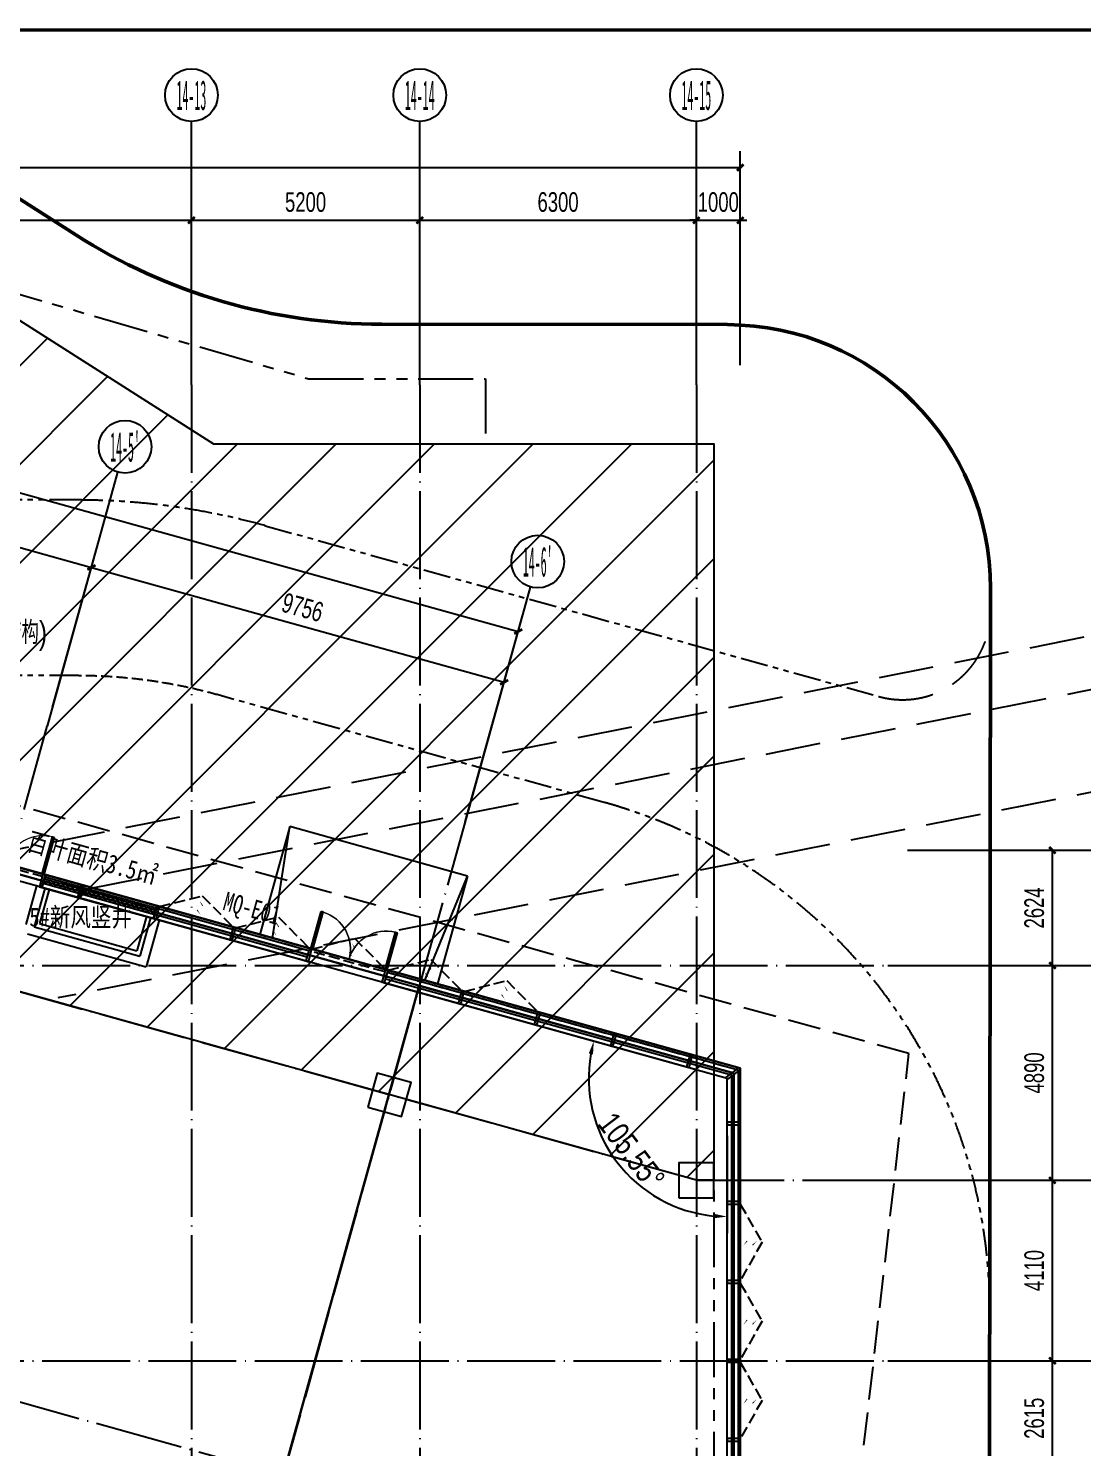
# Model space of a CAD drawing. Extents: x -233336 to 840473, y -28113 to 330904.
# Drawn here: x 790670 to 814681, y 27215 to 59529 of the extents above; entities that cross this region are included whole.
import ezdxf
from ezdxf.enums import TextEntityAlignment as Align
from ezdxf.xclip import XClip

# ---------------------------------------------------------------- set-up
doc = ezdxf.new("R2010")
doc.units = 0
doc.header["$LTSCALE"] = 1000
doc.header["$XCLIPFRAME"] = 2
for name, pattern in [('104-14# 核心筒$0$DOTE', [2.42, 2, -0.2, 0.02, -0.2]), ('14#楼幕墙$0$DASH', [0.35, 0.25, -0.1]), ('X-104 14#平面$0$$0$DASH', [0.35, 0.25, -0.1]), ('X-104 14#平面$0$109 3#平面$0$DASH', [0.35, 0.25, -0.1]), ('X-104 14#平面$0$DASH', [0.35, 0.25, -0.1]), ('X-104 14#平面$0$PHANTOM2', [1.25, 0.625, -0.125, 0.125, -0.125, 0.125, -0.125])]:
    doc.linetypes.add(name, pattern=pattern)
doc.layers.get('0').update_dxf_attribs({"linetype": 'CONTINUOUS'})
doc.layers.get('Defpoints').update_dxf_attribs({"linetype": 'CONTINUOUS'})
for name, color, linetype in [('104-14# 核心筒$0$01-标注_轴线坐标', 8, 'CONTINUOUS'), ('104-14# 核心筒$0$A_AXIS-轴线', 8, '104-14# 核心筒$0$DOTE'), ('104-14# 核心筒$0$A_STR-砼柱', 8, 'CONTINUOUS'), ('104-14# 核心筒$0$AXIS_TEXT', 7, 'CONTINUOUS'), ('14#楼幕墙$0$A-C_玻璃幕墙', 8, 'CONTINUOUS'), ('14#楼幕墙$0$A-C_窗', 8, 'CONTINUOUS'), ('14#楼幕墙$0$A-C_门', 8, 'CONTINUOUS'), ('AXIS_TEXT', 7, 'CONTINUOUS'), ('X-104 14#平面$0$01-标注_尺寸', 8, 'CONTINUOUS'), ('X-104 14#平面$0$01-标注_标高', 8, 'CONTINUOUS'), ('X-104 14#平面$0$02-TEXT_标注', 9, 'CONTINUOUS'), ('X-104 14#平面$0$02-TEXT_门窗', 9, 'CONTINUOUS'), ('X-104 14#平面$0$A-C_玻璃幕墙', 8, 'CONTINUOUS'), ('X-104 14#平面$0$A-C_窗', 8, 'CONTINUOUS'), ('X-104 14#平面$0$A-C_门', 8, 'CONTINUOUS'), ('X-104 14#平面$0$A-E_楼梯', 8, 'CONTINUOUS'), ('X-104 14#平面$0$A-O_屋面', 8, 'CONTINUOUS'), ('X-104 14#平面$0$A-SUR_保温', 8, 'CONTINUOUS'), ('X-104 14#平面$0$A-SUR_吊顶', 8, 'CONTINUOUS'), ('X-104 14#平面$0$A-TECH_结构', 8, 'CONTINUOUS'), ('X-104 14#平面$0$A_STR-砌块墙', 7, 'CONTINUOUS'), ('X-104 14#平面$0$A_STR-砼柱', 8, 'CONTINUOUS')]:
    doc.layers.add(name, color=color, linetype=linetype)
for name, color, linetype, plot in [('14#楼幕墙$0$04-不打印_辅助线', 8, 'CONTINUOUS', False), ('X-104 14#平面$0$04-不打印_辅助线', 8, 'CONTINUOUS', False), ('X-104 14#平面$0$降板', 8, 'CONTINUOUS', False)]:
    doc.layers.add(name, color=color, linetype=linetype, plot=plot)
doc.layers.add('X-104 14#平面$0$000套内', color=8, linetype='CONTINUOUS', lineweight=30)
doc.layers.add('X-104 14#平面$0$road', color=8, linetype='CONTINUOUS', lineweight=50)
doc.styles.add('104-14# 核心筒$0$_TCH_AXIS', font='STXIHEI.TTF', dxfattribs={"width": 0.8})
doc.styles.add('104-14# 核心筒$0$_TCH_DIM_T3', font='ros.shx', dxfattribs={"width": 0.705882, "bigfont": 'jd.shx'})
doc.styles.add('COMPLEX', font='COMPLEX')
doc.styles.add('X-104 14#平面$0$_TCH_DIM', font='ros.shx', dxfattribs={"width": 0.8, "bigfont": 'jd.shx'})
doc.styles.add('X-104 14#平面$0$_TCH_DIM_T3', font='ros.shx', dxfattribs={"width": 0.8, "bigfont": 'jd.shx'})
doc.styles.add('X-104 14#平面$0$_TCH_WINDOW', font='STXIHEI.TTF', dxfattribs={"width": 0.75, "height": 3.5})
doc.styles.add('X-104 14#平面$0$Standard', font='STXIHEI.TTF', dxfattribs={"width": 0.8})
doc.dimstyles.new('104-14# 核心筒$0$_TCH_ARCH&&150', dxfattribs={"dimtxt": 446.25, "dimasz": 150, "dimexe": 375, "dimexo": 450, "dimgap": 189.375, "dimtad": 1, "dimdec": 0, "dimzin": 0, "dimdsep": 46, "dimtxsty": '104-14# 核心筒$0$_TCH_DIM_T3', "dimblk": '104-14# 核心筒$0$_ArchTick', "dimcen": 0.09, "dimclrt": 7, "dimazin": 2, "dimtfac": 1, "dimtdec": 0, "dimtix": 1, "dimtmove": 2, "dimatfit": 3, "dimfxl": 0, "dimtolj": 1, "dimtzin": 0, "dimarcsym": 0})
doc.dimstyles.new('X-104 14#平面$0$_TCH_ARROW&&150', dxfattribs={"dimtxt": 525, "dimasz": 300, "dimexe": 375, "dimexo": 450, "dimgap": 150, "dimtad": 1, "dimdec": 0, "dimzin": 0, "dimdsep": 46, "dimtxsty": 'X-104 14#平面$0$_TCH_DIM_T3', "dimcen": 0.09, "dimclrt": 7, "dimazin": 2, "dimtfac": 1, "dimtdec": 0, "dimtix": 1, "dimtmove": 2, "dimatfit": 3, "dimfxl": 0, "dimtolj": 1, "dimtzin": 0, "dimarcsym": 0})

# ---------------------------------------------------------------- blocks, each defined once
blk = doc.blocks.new('图框-A1+1-2')
at = {"const_width": 0.5}
blk.add_lwpolyline([(1186, 584), (25, 584), (25, 10), (1186, 10)], close=True, dxfattribs=at)
blk = doc.blocks.new('14#楼幕墙$0$A$C38D07553')
blk.add_lwpolyline([(-60, -300), (0, -300), (0, 0), (-60, 0)], close=True)
blk = doc.blocks.new('14#楼幕墙$0$A$C385D642F')
for p, rotation in [((100937, 43492), 164.4518981662328), ((101804, 43251), 164.4518981662328), ((103538, 42769), 164.4518981662328), ((105272, 42286), 164.4518981662328), ((107006, 41804), 164.4518981662328), ((108740, 41321), 164.4518981662328), ((110475, 40839), 164.4518981662328), ((112209, 40356), 164.4518981662328), ((113943, 39874), 164.4518981662328), ((115677, 39391), 164.4518981662328), ((116582, 39158), 127.2259490831058), ((116600, 38130), 90), ((116600, 36330), 90), ((116600, 34530), 90), ((116600, 32730), 90), ((116600, 30930), 90)]:
    blk.add_blockref('14#楼幕墙$0$A$C38D07553', p, dxfattribs=dict(rotation=rotation))
blk = doc.blocks.new('14#楼幕墙$0$A$C22714246')
at = {"linetype": '14#楼幕墙$0$DASH'}
blk.add_lwpolyline([(1740, 497), (870, 0), (0, 497)], dxfattribs=at)
at = {"layer": '14#楼幕墙$0$A-C_玻璃幕墙', "color": 1}
blk.add_lwpolyline([(899, 122, 0, 25, 0), (802, 217, 0, 0, 0), (900, 340, 25, 0, 0), (796, 422, 0, 0, 0)], format="xyseb", dxfattribs=at)
blk = doc.blocks.new('14#楼幕墙$0$$TCHSYS$DOOR2D')
for p, q in [((0.45, 0.975), (0.5, 0.975)), ((0.45, 0), (0.45, 0.975)), ((0.5, 0), (0.5, 0.975)), ((0.5, 0), (0.45, 0))]:
    blk.add_line(p, q)
at = {"lineweight": 13}
blk.add_arc((0.475, 0), 0.975, 91.4693, 180, dxfattribs=at)
blk = doc.blocks.new('14#楼幕墙$0$$DorLib2D$00000002')
for p, q in [((-0.5, 0), (-0.5, 0.4875)), ((-0.475, 0.4875), (-0.5, 0.4875)), ((-0.475, 0), (-0.475, 0.4875)), ((0.475, 0), (0.475, 0.4875)), ((0.475, 0.4875), (0.5, 0.4875)), ((0.5, 0), (0.5, 0.4875)), ((-0.5, 0), (-0.475, 0)), ((0.5, 0), (0.475, 0))]:
    blk.add_line(p, q)
at = {"lineweight": 13}
for centre, start, end in [((-0.4875, 0), 0, 88.53072), ((0.4875, 0), 91.46928, 180)]:
    blk.add_arc(centre, 0.4875, start, end, dxfattribs=at)
blk = doc.blocks.new('14#楼幕墙')
at = {"layer": '14#楼幕墙$0$A-C_玻璃幕墙'}
for p, q in [((99065, 43424), (116900, 38462)), ((101021, 42673), (107033, 41000)), ((101062, 42817), (107073, 41144)), ((100995, 42576), (107006, 40904)), ((108798, 40405), (116600, 38234)), ((108825, 40501), (116700, 38310)), ((108865, 40646), (116850, 38424)), ((116900, 38462), (116900, 10380)), ((116600, 20970), (116600, 38234)), ((116700, 38310), (116700, 26430)), ((116850, 38424), (116850, 26430))]:
    blk.add_line(p, q, dxfattribs=at)
at = {"layer": '14#楼幕墙$0$04-不打印_辅助线', "rotation": 164.451898166205}
blk.add_blockref('14#楼幕墙$0$A$C22714246', (108954, 41188), dxfattribs=at)
at = {"layer": '14#楼幕墙$0$A-C_玻璃幕墙'}
blk.add_blockref('14#楼幕墙$0$A$C385D642F', (0, -900), dxfattribs=at)
at = {"layer": '14#楼幕墙$0$A-C_窗'}
for p, rotation in [((105486, 42153), 164.4518981662085), ((107220, 41671), 164.4518981662085), ((110688, 40706), 164.4518981662085), ((112422, 40223), 164.4518981662085), ((117397, 33630), 90), ((117397, 31830), 90), ((117397, 30030), 90)]:
    blk.add_blockref('14#楼幕墙$0$A$C22714246', p, dxfattribs=dict(at, rotation=rotation))
at = {"layer": '14#楼幕墙$0$A-C_门'}
for name, p, xscale, yscale, zscale, rotation in [('14#楼幕墙$0$$TCHSYS$DOOR2D', (100613, 42994), 900.0000000000001, 900.0000000000001, -900, 344.4518981661878), ('14#楼幕墙$0$$DorLib2D$00000002', (107990, 40941), -1800, -1800, 100, 164.4499999999938)]:
    blk.add_blockref(name, p, dxfattribs=dict(at, xscale=xscale, yscale=yscale, zscale=zscale, rotation=rotation))
blk = doc.blocks.new('_AXISO')
blk.add_circle((0, 0), 0.5)
at = {"layer": 'AXIS_TEXT', "style": 'COMPLEX', "width": 1.041667}
blk.add_attdef('A', text='', height=0.56, dxfattribs=at).set_placement((-0.25, -0.28), (0.25, -0.28), align=Align.FIT)
blk = doc.blocks.new('104-14# 核心筒$0$_ArchTick')
at = {"color": 0, "linetype": 'ByBlock', "const_width": 0.4}
blk.add_lwpolyline([(-0.5, -0.5), (0.5, 0.5)], dxfattribs=at)
blk = doc.blocks.new('*D264')
at = {"layer": '104-14# 核心筒$0$01-标注_轴线坐标', "color": 0, "lineweight": -2}
for p, q in [((-1359, 54468), (-1359, 59343)), ((116900, 54468), (116900, 59343)), ((-1359, 58968), (116900, 58968))]:
    blk.add_line(p, q, dxfattribs=at)
at = {"layer": 'Defpoints', "color": 0}
for p in [(116900, 58968), (-1359, 54018), (116900, 54018)]:
    blk.add_point(p, dxfattribs=at)
at = {"layer": '104-14# 核心筒$0$01-标注_轴线坐标', "color": 0, "lineweight": -2, "xscale": 150, "yscale": 150, "zscale": 150, "rotation": 180}
blk.add_blockref('104-14# 核心筒$0$_ArchTick', (-1359, 58968), dxfattribs=at)
at = {"layer": '104-14# 核心筒$0$01-标注_轴线坐标', "color": 0, "lineweight": -2, "xscale": 150, "yscale": 150, "zscale": 150}
blk.add_blockref('104-14# 核心筒$0$_ArchTick', (116900, 58968), dxfattribs=at)
at = {"layer": '104-14# 核心筒$0$01-标注_轴线坐标', "color": 7, "insert": (57771, 59381), "char_height": 446.2, "attachment_point": 5, "style": '104-14# 核心筒$0$_TCH_DIM_T3'}
blk.add_mtext('\\A1;118259', dxfattribs=at)
blk = doc.blocks.new('*D277')
at = {"layer": '104-14# 核心筒$0$01-标注_轴线坐标', "color": 0, "lineweight": -2}
for p, q in [((95400, 54468), (95400, 58143)), ((104400, 54468), (104400, 58143)), ((95400, 57768), (104400, 57768))]:
    blk.add_line(p, q, dxfattribs=at)
at = {"layer": 'Defpoints', "color": 0}
for p in [(104400, 57768), (95400, 54018), (104400, 54018)]:
    blk.add_point(p, dxfattribs=at)
at = {"layer": '104-14# 核心筒$0$01-标注_轴线坐标', "color": 0, "lineweight": -2, "xscale": 150, "yscale": 150, "zscale": 150, "rotation": 180}
blk.add_blockref('104-14# 核心筒$0$_ArchTick', (95400, 57768), dxfattribs=at)
at = {"layer": '104-14# 核心筒$0$01-标注_轴线坐标', "color": 0, "lineweight": -2, "xscale": 150, "yscale": 150, "zscale": 150}
blk.add_blockref('104-14# 核心筒$0$_ArchTick', (104400, 57768), dxfattribs=at)
at = {"layer": '104-14# 核心筒$0$01-标注_轴线坐标', "color": 7, "insert": (99900, 58181), "char_height": 446.2, "attachment_point": 5, "style": '104-14# 核心筒$0$_TCH_DIM_T3'}
blk.add_mtext('\\A1;9000', dxfattribs=at)
blk = doc.blocks.new('*D278')
at = {"layer": '104-14# 核心筒$0$01-标注_轴线坐标', "color": 0, "lineweight": -2}
for p, q in [((104400, 54468), (104400, 58143)), ((109600, 54468), (109600, 58143)), ((104400, 57768), (109600, 57768))]:
    blk.add_line(p, q, dxfattribs=at)
at = {"layer": 'Defpoints', "color": 0}
for p in [(109600, 57768), (104400, 54018), (109600, 54018)]:
    blk.add_point(p, dxfattribs=at)
at = {"layer": '104-14# 核心筒$0$01-标注_轴线坐标', "color": 0, "lineweight": -2, "xscale": 150, "yscale": 150, "zscale": 150, "rotation": 180}
blk.add_blockref('104-14# 核心筒$0$_ArchTick', (104400, 57768), dxfattribs=at)
at = {"layer": '104-14# 核心筒$0$01-标注_轴线坐标', "color": 0, "lineweight": -2, "xscale": 150, "yscale": 150, "zscale": 150}
blk.add_blockref('104-14# 核心筒$0$_ArchTick', (109600, 57768), dxfattribs=at)
at = {"layer": '104-14# 核心筒$0$01-标注_轴线坐标', "color": 7, "insert": (107000, 58181), "char_height": 446.2, "attachment_point": 5, "style": '104-14# 核心筒$0$_TCH_DIM_T3'}
blk.add_mtext('\\A1;5200', dxfattribs=at)
blk = doc.blocks.new('*D279')
at = {"layer": '104-14# 核心筒$0$01-标注_轴线坐标', "color": 0, "lineweight": -2}
for p, q in [((109600, 54468), (109600, 58143)), ((115900, 54468), (115900, 58143)), ((109600, 57768), (115900, 57768))]:
    blk.add_line(p, q, dxfattribs=at)
at = {"layer": 'Defpoints', "color": 0}
for p in [(115900, 57768), (109600, 54018), (115900, 54018)]:
    blk.add_point(p, dxfattribs=at)
at = {"layer": '104-14# 核心筒$0$01-标注_轴线坐标', "color": 0, "lineweight": -2, "xscale": 150, "yscale": 150, "zscale": 150, "rotation": 180}
blk.add_blockref('104-14# 核心筒$0$_ArchTick', (109600, 57768), dxfattribs=at)
at = {"layer": '104-14# 核心筒$0$01-标注_轴线坐标', "color": 0, "lineweight": -2, "xscale": 150, "yscale": 150, "zscale": 150}
blk.add_blockref('104-14# 核心筒$0$_ArchTick', (115900, 57768), dxfattribs=at)
at = {"layer": '104-14# 核心筒$0$01-标注_轴线坐标', "color": 7, "insert": (112750, 58181), "char_height": 446.2, "attachment_point": 5, "style": '104-14# 核心筒$0$_TCH_DIM_T3'}
blk.add_mtext('\\A1;6300', dxfattribs=at)
blk = doc.blocks.new('*D280')
at = {"layer": '104-14# 核心筒$0$01-标注_轴线坐标', "color": 0, "lineweight": -2}
for p, q in [((115900, 54468), (115900, 58143)), ((116900, 54468), (116900, 58143)), ((115900, 57768), (115750, 57768)), ((115900, 57768), (116900, 57768)), ((116900, 57768), (117050, 57768))]:
    blk.add_line(p, q, dxfattribs=at)
at = {"layer": 'Defpoints', "color": 0}
for p in [(116900, 57768), (115900, 54018), (116900, 54018)]:
    blk.add_point(p, dxfattribs=at)
at = {"layer": '104-14# 核心筒$0$01-标注_轴线坐标', "color": 0, "lineweight": -2, "xscale": 150, "yscale": 150, "zscale": 150}
blk.add_blockref('104-14# 核心筒$0$_ArchTick', (115900, 57768), dxfattribs=at)
at = {"layer": '104-14# 核心筒$0$01-标注_轴线坐标', "color": 0, "lineweight": -2, "xscale": 150, "yscale": 150, "zscale": 150, "rotation": 180}
blk.add_blockref('104-14# 核心筒$0$_ArchTick', (116900, 57768), dxfattribs=at)
at = {"layer": '104-14# 核心筒$0$01-标注_轴线坐标', "color": 7, "insert": (116400, 58181), "char_height": 446.2, "attachment_point": 5, "style": '104-14# 核心筒$0$_TCH_DIM_T3'}
blk.add_mtext('\\A1;1000', dxfattribs=at)
blk = doc.blocks.new('*D289')
at = {"layer": '104-14# 核心筒$0$01-标注_轴线坐标', "color": 0, "lineweight": -2}
for p, q in [((120710, 43424), (125585, 43424)), ((125210, -2200), (125210, 43424)), ((120710, -2200), (125585, -2200))]:
    blk.add_line(p, q, dxfattribs=at)
at = {"layer": 'Defpoints', "color": 0}
for p in [(120260, 43424), (125210, 43424), (120260, -2200)]:
    blk.add_point(p, dxfattribs=at)
at = {"layer": '104-14# 核心筒$0$01-标注_轴线坐标', "color": 0, "lineweight": -2, "xscale": 150, "yscale": 150, "zscale": 150}
for p, rotation in [((125210, 43424), 90), ((125210, -2200), 270)]:
    blk.add_blockref('104-14# 核心筒$0$_ArchTick', p, dxfattribs=dict(at, rotation=rotation))
at = {"layer": '104-14# 核心筒$0$01-标注_轴线坐标', "color": 7, "insert": (124797, 20612), "char_height": 446.2, "attachment_point": 5, "rotation": 90, "style": '104-14# 核心筒$0$_TCH_DIM_T3'}
blk.add_mtext('\\A1;45624', dxfattribs=at)
blk = doc.blocks.new('*D298')
at = {"layer": '104-14# 核心筒$0$01-标注_轴线坐标', "color": 0, "lineweight": -2}
for p, q in [((120710, 31800), (124385, 31800)), ((124010, 29185), (124010, 31800)), ((120710, 29185), (124385, 29185))]:
    blk.add_line(p, q, dxfattribs=at)
at = {"layer": 'Defpoints', "color": 0}
for p in [(120260, 31800), (124010, 31800), (120260, 29185)]:
    blk.add_point(p, dxfattribs=at)
at = {"layer": '104-14# 核心筒$0$01-标注_轴线坐标', "color": 0, "lineweight": -2, "xscale": 150, "yscale": 150, "zscale": 150}
for p, rotation in [((124010, 31800), 90), ((124010, 29185), 270)]:
    blk.add_blockref('104-14# 核心筒$0$_ArchTick', p, dxfattribs=dict(at, rotation=rotation))
at = {"layer": '104-14# 核心筒$0$01-标注_轴线坐标', "color": 7, "insert": (123597, 30492), "char_height": 446.2, "attachment_point": 5, "rotation": 90, "style": '104-14# 核心筒$0$_TCH_DIM_T3'}
blk.add_mtext('\\A1;2615', dxfattribs=at)
blk = doc.blocks.new('*D299')
at = {"layer": '104-14# 核心筒$0$01-标注_轴线坐标', "color": 0, "lineweight": -2}
for p, q in [((120710, 35910), (124385, 35910)), ((124010, 31800), (124010, 35910)), ((120710, 31800), (124385, 31800))]:
    blk.add_line(p, q, dxfattribs=at)
at = {"layer": 'Defpoints', "color": 0}
for p in [(120260, 35910), (124010, 35910), (120260, 31800)]:
    blk.add_point(p, dxfattribs=at)
at = {"layer": '104-14# 核心筒$0$01-标注_轴线坐标', "color": 0, "lineweight": -2, "xscale": 150, "yscale": 150, "zscale": 150}
for p, rotation in [((124010, 35910), 90), ((124010, 31800), 270)]:
    blk.add_blockref('104-14# 核心筒$0$_ArchTick', p, dxfattribs=dict(at, rotation=rotation))
at = {"layer": '104-14# 核心筒$0$01-标注_轴线坐标', "color": 7, "insert": (123597, 33855), "char_height": 446.2, "attachment_point": 5, "rotation": 90, "style": '104-14# 核心筒$0$_TCH_DIM_T3'}
blk.add_mtext('\\A1;4110', dxfattribs=at)
blk = doc.blocks.new('*D300')
at = {"layer": '104-14# 核心筒$0$01-标注_轴线坐标', "color": 0, "lineweight": -2}
for p, q in [((120710, 40800), (124385, 40800)), ((124010, 35910), (124010, 40800)), ((120710, 35910), (124385, 35910))]:
    blk.add_line(p, q, dxfattribs=at)
at = {"layer": 'Defpoints', "color": 0}
for p in [(120260, 40800), (124010, 40800), (120260, 35910)]:
    blk.add_point(p, dxfattribs=at)
at = {"layer": '104-14# 核心筒$0$01-标注_轴线坐标', "color": 0, "lineweight": -2, "xscale": 150, "yscale": 150, "zscale": 150}
for p, rotation in [((124010, 40800), 90), ((124010, 35910), 270)]:
    blk.add_blockref('104-14# 核心筒$0$_ArchTick', p, dxfattribs=dict(at, rotation=rotation))
at = {"layer": '104-14# 核心筒$0$01-标注_轴线坐标', "color": 7, "insert": (123597, 38355), "char_height": 446.2, "attachment_point": 5, "rotation": 90, "style": '104-14# 核心筒$0$_TCH_DIM_T3'}
blk.add_mtext('\\A1;4890', dxfattribs=at)
blk = doc.blocks.new('*D301')
at = {"layer": '104-14# 核心筒$0$01-标注_轴线坐标', "color": 0, "lineweight": -2}
for p, q in [((120710, 43424), (124385, 43424)), ((124010, 40800), (124010, 43424)), ((120710, 40800), (124385, 40800))]:
    blk.add_line(p, q, dxfattribs=at)
at = {"layer": 'Defpoints', "color": 0}
for p in [(120260, 43424), (124010, 43424), (120260, 40800)]:
    blk.add_point(p, dxfattribs=at)
at = {"layer": '104-14# 核心筒$0$01-标注_轴线坐标', "color": 0, "lineweight": -2, "xscale": 150, "yscale": 150, "zscale": 150}
for p, rotation in [((124010, 43424), 90), ((124010, 40800), 270)]:
    blk.add_blockref('104-14# 核心筒$0$_ArchTick', p, dxfattribs=dict(at, rotation=rotation))
at = {"layer": '104-14# 核心筒$0$01-标注_轴线坐标', "color": 7, "insert": (123597, 42112), "char_height": 446.2, "attachment_point": 5, "rotation": 90, "style": '104-14# 核心筒$0$_TCH_DIM_T3'}
blk.add_mtext('\\A1;2624', dxfattribs=at)
blk = doc.blocks.new('_FZHK')
blk.add_lwpolyline([(-0.5, -0.5), (0.5, -0.5), (0.5, 0.5), (-0.5, 0.5)], close=True)
blk = doc.blocks.new('*D302')
at = {"layer": '104-14# 核心筒$0$01-标注_轴线坐标', "color": 0, "lineweight": -2}
for p, q in [((86294, 50843), (87601, 55539)), ((87500, 55178), (111844, 48405)), ((110638, 44069), (111944, 48766))]:
    blk.add_line(p, q, dxfattribs=at)
at = {"layer": 'Defpoints', "color": 0}
for p in [(86174, 50409), (111844, 48405), (110517, 43636)]:
    blk.add_point(p, dxfattribs=at)
at = {"layer": '104-14# 核心筒$0$01-标注_轴线坐标', "color": 0, "lineweight": -2, "xscale": 150, "yscale": 150, "zscale": 150}
for p, rotation in [((87500, 55178), 164.4518973649167), ((111844, 48405), 344.4518973649167)]:
    blk.add_blockref('104-14# 核心筒$0$_ArchTick', p, dxfattribs=dict(at, rotation=rotation))
at = {"layer": '104-14# 核心筒$0$01-标注_轴线坐标', "color": 7, "insert": (99783, 52189), "char_height": 446.2, "attachment_point": 5, "rotation": 344.4519, "style": '104-14# 核心筒$0$_TCH_DIM_T3'}
blk.add_mtext('\\A1;25268', dxfattribs=at)
blk = doc.blocks.new('*D304')
at = {"layer": '104-14# 核心筒$0$01-标注_轴线坐标', "color": 0, "lineweight": -2}
for p, q in [((88984, 50094), (89969, 53635)), ((89869, 53273), (102123, 49864)), ((101239, 46685), (102224, 50225))]:
    blk.add_line(p, q, dxfattribs=at)
at = {"layer": 'Defpoints', "color": 0}
for p in [(102123, 49864), (88863, 49661), (101118, 46251)]:
    blk.add_point(p, dxfattribs=at)
at = {"layer": '104-14# 核心筒$0$01-标注_轴线坐标', "color": 0, "lineweight": -2, "xscale": 150, "yscale": 150, "zscale": 150}
for p, rotation in [((89869, 53273), 164.4518973650898), ((102123, 49864), 344.4518973650898)]:
    blk.add_blockref('104-14# 核心筒$0$_ArchTick', p, dxfattribs=dict(at, rotation=rotation))
at = {"layer": '104-14# 核心筒$0$01-标注_轴线坐标', "color": 7, "insert": (96106, 51966), "char_height": 446.2, "attachment_point": 5, "rotation": 344.4519, "style": '104-14# 核心筒$0$_TCH_DIM_T3'}
blk.add_mtext('\\A1;12720', dxfattribs=at)
blk = doc.blocks.new('*D305')
at = {"layer": '104-14# 核心筒$0$01-标注_轴线坐标', "color": 0, "lineweight": -2}
for p, q in [((101239, 46685), (102224, 50225)), ((102123, 49864), (111522, 47249)), ((110638, 44069), (111623, 47610))]:
    blk.add_line(p, q, dxfattribs=at)
at = {"layer": 'Defpoints', "color": 0}
for p in [(111522, 47249), (101118, 46251), (110517, 43636)]:
    blk.add_point(p, dxfattribs=at)
at = {"layer": '104-14# 核心筒$0$01-标注_轴线坐标', "color": 0, "lineweight": -2, "xscale": 150, "yscale": 150, "zscale": 150}
for p, rotation in [((102123, 49864), 164.4518973650898), ((111522, 47249), 344.4518973650898)]:
    blk.add_blockref('104-14# 核心筒$0$_ArchTick', p, dxfattribs=dict(at, rotation=rotation))
at = {"layer": '104-14# 核心筒$0$01-标注_轴线坐标', "color": 7, "insert": (106933, 48954), "char_height": 446.2, "attachment_point": 5, "rotation": 344.4519, "style": '104-14# 核心筒$0$_TCH_DIM_T3'}
blk.add_mtext('\\A1;9756', dxfattribs=at)
blk = doc.blocks.new('*U61')
h = blk.add_hatch()
h.set_pattern_fill('ANSI31', color=256, scale=50)
h.set_pattern_definition([(45, (-56212.376, 120006.8), (-56.1266, 56.1266), [])])
h.paths.add_polyline_path([(-1740, 100), (0, 100), (0, 200), (-1740, 200)])
for points in [[(-1740, 0), (0, 0), (0, 300), (-1740, 300)], [(-1740, 100), (0, 100), (0, 200), (-1740, 200)]]:
    blk.add_lwpolyline(points, close=True)
blk = doc.blocks.new('X-104 14#平面$0$byc')
h = blk.add_hatch()
h.set_pattern_fill('ANSI31', color=256, scale=50, angle=-15.5481)
h.set_pattern_definition([(29.4519, (-20311.504, 130216.41), (-39.028107, 69.117273), [])])
h.paths.add_polyline_path([(54, 193), (27, 96), (865, -137), (892, -41)])
blk.add_line((838, -233), (919, 56))
for points in [[(919, 56), (80, 289), (0, 0), (838, -233)], [(892, -41), (54, 193), (27, 96), (865, -137)]]:
    blk.add_lwpolyline(points)
blk = doc.blocks.new('X-104 14#平面$0$A$C37635F05')
at = {"layer": 'X-104 14#平面$0$A_STR-砼柱'}
blk.add_lwpolyline([(0, 38429), (-16626, 43055), (-19582, 32432), (-19871, 32512), (-16835, 43424), (0, 38740)], close=True, dxfattribs=at)
blk = doc.blocks.new('*D198')
at = {"layer": 'Defpoints', "color": 0}
for p in [(115771, 38465), (116600, 38234), (113632, 37175), (116600, 37373)]:
    blk.add_point(p, dxfattribs=at)
at = {"layer": 'X-104 14#平面$0$01-标注_尺寸', "color": 0, "lineweight": -2}
for p, q in [((115337, 38586), (113203, 39180)), ((116600, 36923), (116600, 34708))]:
    blk.add_line(p, q, dxfattribs=at)
blk.add_arc((116600, 38234), 3152, 169.9077, 264.5442, dxfattribs=at)
at = {"layer": 'X-104 14#平面$0$01-标注_尺寸', "color": 0}
for points in [[(113449, 38798), (113546, 38775), (113564, 39079)], [(116303, 35147), (116298, 35047), (116600, 35083)]]:
    blk.add_solid(points, dxfattribs=at)
at = {"layer": 'X-104 14#平面$0$01-标注_尺寸', "color": 7, "insert": (114419, 36577), "char_height": 525, "attachment_point": 5, "rotation": 307.2259, "style": 'X-104 14#平面$0$_TCH_DIM_T3'}
blk.add_mtext('\\A1;105.55%%d', dxfattribs=at)
blk = doc.blocks.new('X-104 14#平面$0$$DorLib2D$00000002')
for p, q in [((-0.5, 0), (-0.5, 0.4875)), ((-0.475, 0.4875), (-0.5, 0.4875)), ((-0.475, 0), (-0.475, 0.4875)), ((0.475, 0), (0.475, 0.4875)), ((0.475, 0.4875), (0.5, 0.4875)), ((0.5, 0), (0.5, 0.4875)), ((-0.5, 0), (-0.475, 0)), ((0.5, 0), (0.475, 0))]:
    blk.add_line(p, q)
at = {"lineweight": 13}
for centre, start, end in [((-0.4875, 0), 0, 88.53072), ((0.4875, 0), 91.46928, 180)]:
    blk.add_arc(centre, 0.4875, start, end, dxfattribs=at)
blk = doc.blocks.new('104-14# 核心筒')
at = {"layer": '104-14# 核心筒$0$01-标注_轴线坐标'}
for p, q in [((104400, 54018.4), (104400, 60018.4)), ((109600, 54018.4), (109600, 60018.4)), ((115900, 54018.4), (115900, 60018.4)), ((101118.5, 46253.2), (102726.8, 52033.7)), ((110517.7, 43638.1), (112126, 49418.5)), ((120259.9, 40800), (126259.9, 40800)), ((120259.9, 35910.4), (126259.9, 35910.4)), ((120259.9, 31800), (126259.9, 31800))]:
    blk.add_line(p, q, dxfattribs=at)
for centre in [(102887.6, 52611.7), (112286.8, 49996.6)]:
    blk.add_circle(centre, 600, dxfattribs=at)
at = {"layer": '104-14# 核心筒$0$A_AXIS-轴线'}
for p, q in [((104400, 54018.4), (104400, -8545.1)), ((109600, 54018.4), (109600, -8545.1)), ((115900, 54018.4), (115900, -8545.1)), ((95400, 25700), (101117.9, 46251.1)), ((115900, 35910.4), (84750.2, 44577.1)), ((104400, 21650), (110517.1, 43636)), ((-24839, 40800), (120259.9, 40800)), ((106496.4, 29184.9), (84842.7, 35209.6)), ((-24839, 31800), (120259.9, 31800))]:
    blk.add_line(p, q, dxfattribs=at)
blk.add_lwpolyline([(115900, 35910.4), (120259.9, 35910.4)], dxfattribs=at)
at = {"layer": '104-14# 核心筒$0$01-标注_轴线坐标'}
ref = blk.add_blockref('_AXISO', (104400, 60618.4), dxfattribs=dict(at, xscale=1200, yscale=1200, zscale=1200))
ref.add_attrib('A', '14-13', dxfattribs={"layer": '104-14# 核心筒$0$AXIS_TEXT', "height": 678.82, "style": '104-14# 核心筒$0$_TCH_AXIS', "width": 0.366464}).set_placement((104060.6, 60279), (104739.4, 60279), align=Align.FIT)
ref = blk.add_blockref('_AXISO', (109600, 60618.4), dxfattribs=dict(at, xscale=1200, yscale=1200, zscale=1200))
ref.add_attrib('A', '14-14', dxfattribs={"layer": '104-14# 核心筒$0$AXIS_TEXT', "height": 678.82, "style": '104-14# 核心筒$0$_TCH_AXIS', "width": 0.366464}).set_placement((109260.6, 60279), (109939.4, 60279), align=Align.FIT)
ref = blk.add_blockref('_AXISO', (115900, 60618.4), dxfattribs=dict(at, xscale=1200, yscale=1200, zscale=1200))
ref.add_attrib('A', '14-15', dxfattribs={"layer": '104-14# 核心筒$0$AXIS_TEXT', "height": 678.82, "style": '104-14# 核心筒$0$_TCH_AXIS', "width": 0.366464}).set_placement((115560.6, 60279), (116239.4, 60279), align=Align.FIT)
at = {"layer": '104-14# 核心筒$0$A_STR-砼柱', "xscale": 800.0000000000091, "yscale": 800.0000000000091, "zscale": 800.0000000000091, "rotation": 344.4518973650896}
blk.add_blockref('_FZHK', (108908.8, 37855.5), dxfattribs=at)
at = {"layer": '104-14# 核心筒$0$A_STR-砼柱', "xscale": 800, "yscale": 800, "zscale": 800}
blk.add_blockref('_FZHK', (115900, 35910.4), dxfattribs=at)
at = {"layer": '104-14# 核心筒$0$01-标注_轴线坐标', "color": 7, "style": '104-14# 核心筒$0$_TCH_AXIS', "width": 0.425981}
for s, p, p2 in [("14-5'", (102548.2, 52272.3), (103227, 52272.3)), ("14-6'", (111947.4, 49657.2), (112626.2, 49657.2))]:
    blk.add_text(s, height=678.82, dxfattribs=at).set_placement(p, p2, align=Align.FIT)
at = {"layer": '104-14# 核心筒$0$01-标注_轴线坐标'}
for p1, p2, distance, text, picture, middle in [((-1359, 54018.4), (116900.2, 54018.4), 4950, '118259', '*D264', (57770.6, 59380.9)), ((95400, 54018.4), (104400, 54018.4), 3750, '9000', '*D277', (99900, 58180.9)), ((104400, 54018.4), (109600, 54018.4), 3750, '5200', '*D278', (107000, 58180.9)), ((109600, 54018.4), (115900, 54018.4), 3750, '6300', '*D279', (112750, 58180.9)), ((115900, 54018.4), (116900.2, 54018.4), 3750, '1000', '*D280', (116400.1, 58180.9)), ((86173.5, 50409), (110517.1, 43636), 4950, '25268', '*D302', (99782.7, 52188.8)), ((88863.4, 49660.6), (101117.9, 46251.1), 3750, '12720', '*D304', (96106.4, 51966)), ((101117.9, 46251.1), (110517.1, 43636), 3750, '9756', '*D305', (106933.3, 48953.7)), ((120259.9, -2200), (120259.9, 43424.4), -4950, '45624', '*D289', (124797.4, 20612.2)), ((120259.9, 40800), (120259.9, 43424.4), -3750, '2624', '*D301', (123597.4, 42112.2)), ((120259.9, 35910.4), (120259.9, 40800), -3750, '4890', '*D300', (123597.4, 38355.2)), ((120259.9, 31800), (120259.9, 35910.4), -3750, '4110', '*D299', (123597.4, 33855.2)), ((120259.9, 29184.9), (120259.9, 31800), -3750, '2615', '*D298', (123597.4, 30492.4))]:
    dim = blk.add_aligned_dim(p1=p1, p2=p2, distance=distance, text=text, dimstyle='104-14# 核心筒$0$_TCH_ARCH&&150', dxfattribs=at)
    dim.commit()
    dim.dimension.update_dxf_attribs({"geometry": picture, "text_midpoint": middle})
blk = doc.blocks.new('X-104 14#平面')
at = {"layer": 'X-104 14#平面$0$降板'}
h = blk.add_hatch(dxfattribs=at)
h.set_pattern_fill('ANSI31', color=256, scale=1000)
h.set_pattern_definition([(45, (0, 0), (-1122.532, 1122.532), [])])
h.paths.add_polyline_path([(86400, 51400), (92100, 51400), (92100, 55283.2), (94608.8, 59227.5), (104902.6, 52680), (116300, 52680), (116300, 35910.4), (115900, 35910.4), (99509.6, 40470.7), (97097.2, 31800), (84844.4, 35209.1), (86191.6, 40051.1), (83500, 40800), (86400, 48900)])
at = {"layer": 'X-104 14#平面$0$000套内'}
for points in [[(96133, 32326.4), (85535.9, 35276.2), (87132.4, 41014.3), (83542.7, 42013), (76213.2, 35359.5), (78361.9, 32992.5), (77623.6, 32254.2), (95700, 14177.8), (95700, 21400), (113750, 21400), (113750, 26000), (116750.2, 26000), (116750.2, 38348.2), (99169.4, 43239.7)], [(116750.2, 38348.2), (109586.6, 40341.4), (104316.5, 21400), (113750, 21400), (113750, 26000), (116750.2, 26000)]]:
    blk.add_lwpolyline(points, close=True, dxfattribs=at)
at = {"layer": 'X-104 14#平面$0$02-TEXT_标注', "linetype": 'X-104 14#平面$0$DASH', "ltscale": 5}
for points in [[(99474, 43258.8), (130781.1, 49484.6)], [(102044.3, 42543.6), (133351.4, 48769.5)], [(132660.8, 46287.2), (101353.7, 40061.4)]]:
    blk.add_lwpolyline(points, dxfattribs=at)
at = {"layer": 'X-104 14#平面$0$04-不打印_辅助线', "linetype": 'X-104 14#平面$0$DASH', "ltscale": 5}
blk.add_arc((120596.1, 48851.7), 2000, 254.4519, 360, dxfattribs=at)
at = {"layer": 'X-104 14#平面$0$A-C_玻璃幕墙'}
blk.add_lwpolyline([(-1359, -2200), (108091.7, -2200), (111291.5, 2370.2), (113380.4, 907.7), (115789.3, 4348.2), (113700.6, 5810.6), (116900.2, 10380.5), (116900.2, 38462.2), (99065.1, 43424.4), (96015.6, 32464.2), (85707.2, 35332.3), (87317.1, 41118.6), (83503.2, 42179.7), (66340.6, 26600), (4762.5, 26600)], close=True, dxfattribs=at)
at = {"layer": 'X-104 14#平面$0$A-E_楼梯'}
for p, q in [((106643, 43962.9), (105959.5, 41506.2)), ((106248.5, 41425.8), (106643, 43962.9)), ((110689.3, 42837.1), (106643, 43962.9)), ((109716.8, 40460.8), (110689.3, 42837.1)), ((110689.3, 42837.1), (110005.8, 40380.4)), ((110005.8, 40380.4), (105959.5, 41506.2))]:
    blk.add_line(p, q, dxfattribs=at)
at = {"layer": 'X-104 14#平面$0$A-O_屋面', "linetype": 'X-104 14#平面$0$PHANTOM2', "ltscale": 2}
blk.add_lwpolyline([(116300, 1125.5), (112466, -2800), (-12111.5, -2800), (-10903.8, 3413.1), (-11202.5, 3471.2), (-4857, 36100), (58808.6, 36100), (74837.7, 49550), (86050, 49550), (86050, 51700), (92100, 51702), (92100, 55283.2), (94608.8, 59227.5), (95621.4, 58583.5), (95782.4, 58836.6), (99791.5, 56286.5), (107067.8, 54161.9), (111100, 54161.9), (111100, 52680), (116300, 52680)], close=True, dxfattribs=at)
at = {"layer": 'X-104 14#平面$0$A-SUR_保温'}
for p, q in [((101158.4, 42530.6), (100942.2, 41753.6)), ((100942.2, 41753.6), (103158, 41137.1)), ((103374.2, 41914.1), (103158, 41137.1))]:
    blk.add_line(p, q, dxfattribs=at)
at = {"layer": 'X-104 14#平面$0$A-SUR_吊顶', "linetype": 'X-104 14#平面$0$PHANTOM2'}
for p, q in [((101791.4, 51400), (86449.2, 51400)), ((106080.2, 50814.5), (120060, 46924.9)), ((101791.4, 47400), (86449.2, 47400)), ((113798.1, 44515.2), (105008, 46960.9))]:
    blk.add_line(p, q, dxfattribs=at)
at = {"layer": 'X-104 14#平面$0$A-SUR_吊顶', "linetype": 'X-104 14#平面$0$109 3#平面$0$DASH', "ltscale": 3}
blk.add_lwpolyline([(109062.3, -4432.1), (119297.3, 10714.5), (117562.9, 11100.5), (120741.8, 38794.6), (99426.9, 44725), (92631.2, 20300), (86987.2, 20300), (86987.2, 21500), (8392.2, 21500), (5688.7, 8781.2), (-2733.6, 10571.4), (-6009.8, -4841.7), (40178.1, -2825.1), (39845.1, -4916.4), (83845.6, -2647.5)], close=True, dxfattribs=at)
at = {"layer": 'X-104 14#平面$0$A-SUR_吊顶', "linetype": 'X-104 14#平面$0$PHANTOM2'}
for centre, radius, start, end in [((101791.4, 35400), 16000, 74.4519, 90), ((110581.5, 32954.3), 12000, 359.9373, 74.4519)]:
    blk.add_arc(centre, radius, start, end, dxfattribs=at)
at = {"layer": 'X-104 14#平面$0$A-SUR_吊顶', "linetype": 'X-104 14#平面$0$109 3#平面$0$DASH'}
blk.add_arc((101791.4, 35400), 12000, 74.4519, 90, dxfattribs=at)
at = {"layer": 'X-104 14#平面$0$A-TECH_结构', "linetype": 'X-104 14#平面$0$$0$DASH'}
blk.add_lwpolyline([(87207.3, 41097.2), (85610.8, 35359.1), (96063.8, 32450.8), (99099.8, 43362.9), (116850.2, 38424.2), (116850.2, 10396.2), (108065.7, -2149.5), (-1297.3, -2149.5), (4803.7, 26550), (66359.9, 26550), (83516.4, 42124.1)], close=True, dxfattribs=at)
at = {"layer": 'X-104 14#平面$0$A_STR-砌块墙'}
for p, q in [((100869.4, 42611), (100626.4, 41737.7)), ((101062, 42557.4), (100819, 41684.1)), ((101062, 42557.4), (100869.4, 42611)), ((103470.6, 41887.3), (103227.6, 41014)), ((103663.2, 41833.7), (103366.6, 40767.7)), ((103663.2, 41833.7), (103470.6, 41887.3)), ((100669.1, 41518.2), (103366.6, 40767.7)), ((100819, 41684.1), (103227.6, 41014))]:
    blk.add_line(p, q, dxfattribs=at)
at = {"layer": 'X-104 14#平面$0$road'}
for p, q in [((101764, 57436.4), (94443.5, 62100)), ((108734.6, 55400.5), (116606.1, 55391.9)), ((116606.1, 55391.9), (108734.6, 55400.5)), ((122540.3, -4713.6), (122599.5, 49385.3))]:
    blk.add_line(p, q, dxfattribs=at)
for centre, radius, start, end in [((108748.9, 68400.5), 13000, 237.5, 269.9373), ((116599.5, 49391.9), 6000, 359.9373, 89.9373), ((116599.5, 49391.9), 6000, 359.9373, 89.9373)]:
    blk.add_arc(centre, radius, start, end, dxfattribs=at)
at = {"layer": 'X-104 14#平面$0$降板'}
blk.add_lwpolyline([(86400, 51400), (92100, 51400), (92100, 55283.2), (94608.8, 59227.5), (104902.6, 52680), (116300, 52680), (116300, 35910.4), (115900, 35910.4), (99509.6, 40470.7), (97097.2, 31800), (84844.4, 35209.1), (86191.6, 40051.1), (83500, 40800), (86400, 48900)], close=True, dxfattribs=at)
ref = blk.add_blockref('104-14# 核心筒', (0, 0))
XClip(ref).set_block_clipping_path([(-38664.3623821461, -25500), (139216.5485069363, 330900)])
for name, p in [('14#楼幕墙', (0, 0)), ('X-104 14#平面$0$A$C37635F05', (115900, 0))]:
    blk.add_blockref(name, p)
at = {"xscale": 150, "yscale": 150, "zscale": 150}
blk.add_blockref('图框-A1+1-2', (-38664.4, -25500), dxfattribs=at)
at = {"layer": 'X-104 14#平面$0$A-C_窗'}
blk.add_blockref('X-104 14#平面$0$byc', (100994.6, 42576.2), dxfattribs=at)
at = {"layer": 'X-104 14#平面$0$A-C_窗', "rotation": 344.4518981662056}
blk.add_blockref('*U61', (103538, 41868.5), dxfattribs=at)
at = {"layer": 'X-104 14#平面$0$A-C_门', "xscale": -1800, "yscale": 1800, "zscale": 100, "rotation": 344.4499999999939}
blk.add_blockref('X-104 14#平面$0$$DorLib2D$00000002', (107989.9, 40941.3), dxfattribs=at)
at = {"layer": 'X-104 14#平面$0$01-标注_标高', "color": 7, "style": 'X-104 14#平面$0$_TCH_DIM', "width": 0.8}
blk.add_text('(结构)', height=520.93, dxfattribs=at).set_placement((99949.2, 48120.7))
at = {"layer": 'X-104 14#平面$0$02-TEXT_标注', "style": 'X-104 14#平面$0$Standard', "width": 0.8}
blk.add_text('5#新风竖井', height=428.14, dxfattribs=at).set_placement((100709, 41690.6))
at = {"layer": 'X-104 14#平面$0$02-TEXT_门窗', "style": 'X-104 14#平面$0$_TCH_WINDOW', "width": 0.75}
blk.add_text('MQ-E01', height=428.14, rotation=344.4519, dxfattribs=at).set_placement((105092.3, 42074.6))
at = {"layer": 'X-104 14#平面$0$04-不打印_辅助线', "style": 'X-104 14#平面$0$Standard', "width": 0.8}
blk.add_text('百叶面积3.5㎡', height=428.14, rotation=344.4519, dxfattribs=at).set_placement((100625.8, 43437))
at = {"layer": 'X-104 14#平面$0$01-标注_尺寸'}
dim = blk.add_angular_dim_3p(base=(113631.7, 37175.2), center=(116600.2, 38234.3), p1=(115770.6, 38465.1), p2=(116600.2, 37373.1), text='105.55%%d', dimstyle='X-104 14#平面$0$_TCH_ARROW&&150', dxfattribs=at)
dim.commit()
dim.dimension.update_dxf_attribs({"geometry": '*D198', "text_midpoint": (114419.1, 36577.2)})

msp = doc.modelspace()

# ---------------------------------------------------------------- block references
msp.add_blockref('X-104 14#平面', (689983.4, -2608.9))

doc.saveas('drawing.dxf')
